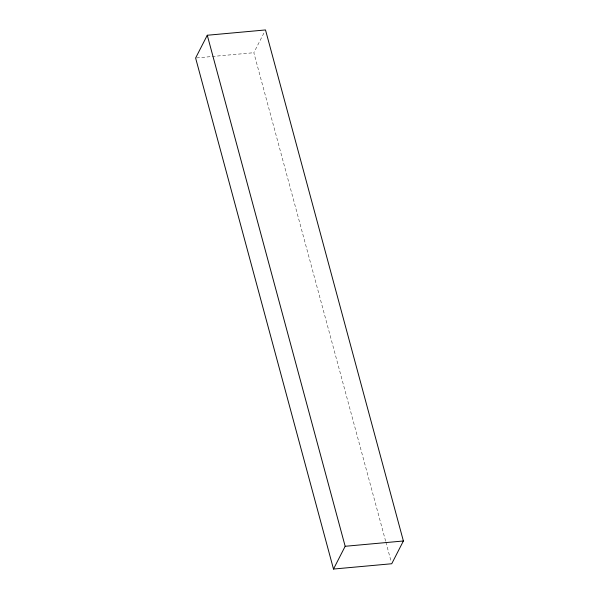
<?xml version="1.0" encoding="UTF-8"?>
<svg xmlns="http://www.w3.org/2000/svg" width="599" height="599" viewBox="0 0 599 599"><rect width="100%" height="100%" fill="white"/><g stroke="black" fill="none" stroke-linecap="round" stroke-linejoin="round"><path stroke-width="0.45" stroke-dasharray="3 2.25" d="M385.636 541.174L253.834 52.712L264.668 31.575M196.532 57.931L253.834 52.712M385.876 542.08L391.237 561.944"/><path stroke-width="0.9" d="M207.276 35.251L195.611 58.013L333.501 569.05L391.724 563.749L403.389 540.987L265.499 29.95L207.276 35.251L345.166 546.288L333.501 569.05M345.166 546.288L403.389 540.987"/></g></svg>
